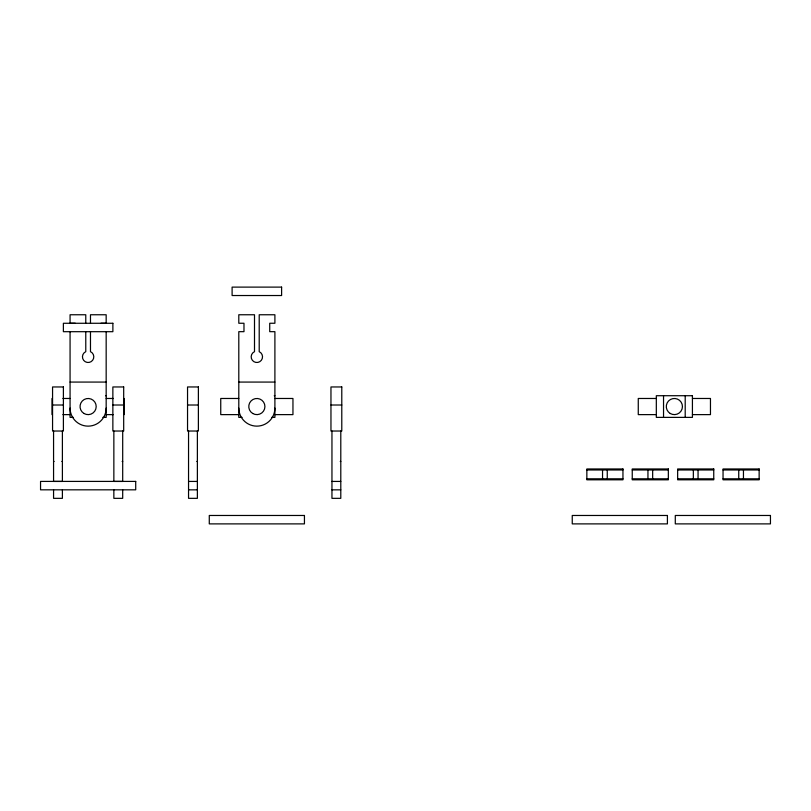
<?xml version="1.0" encoding="UTF-8"?>
<svg xmlns="http://www.w3.org/2000/svg" width="811" height="811" viewBox="0 0 811 811"><rect width="100%" height="100%" fill="white"/><g stroke="black" fill="none" stroke-linecap="round" stroke-linejoin="round"><path stroke-width="1.22" d="M75.251 323.254L70.07 323.254L70.07 314.759L85.773 314.759L85.773 323.254M101 323.254L106.17 323.254L106.17 314.759L90.477 314.759L90.477 323.254M70.07 382.072L106.17 382.072M238.799 382.072L274.899 382.072M105.521 395.717L106.17 395.717M274.25 395.717L274.899 395.717M62.852 398.475L70.07 398.475M106.17 398.475L113.388 398.475M238.799 398.475L220.744 398.475L220.744 414.624L238.799 414.624M274.899 398.475L292.953 398.475L292.953 414.624L274.899 414.624M656.322 398.475L638.267 398.475L638.267 414.624L656.322 414.624M692.422 398.475L710.466 398.475L710.466 414.624L692.422 414.624M52.563 405.013L63.4 405.013M112.861 405.013L123.688 405.013M187.544 405.013L198.381 405.013M330.959 405.013L341.786 405.013M62.852 414.624L70.07 414.624M106.17 414.624L113.388 414.624M73.385 417.381L70.07 417.381L70.07 331.669M102.855 417.381L106.17 417.381L106.17 331.669M242.114 417.381L238.799 417.381L238.799 331.669L243.979 331.669L243.979 323.254L238.799 323.254L238.799 314.759L254.502 314.759L254.502 351.66A5.677 5.677 0 0 0 252.393 360.337A5.677 5.677 0 0 0 261.314 360.337A5.677 5.677 0 0 0 259.206 351.66L259.206 314.759L274.899 314.759L274.899 323.254L269.728 323.254L269.728 331.669L274.899 331.669L274.899 417.381L271.584 417.381M53.567 461.439L54.114 461.439M61.849 461.439L62.396 461.439M122.137 461.439L122.694 461.439M196.83 461.439L197.377 461.439M340.235 461.439L340.792 461.439M586.85 469.974L622.939 469.974M632.245 469.974L668.345 469.974M677.651 469.974L713.741 469.974M723.047 469.974L759.137 469.974M586.85 478.804L622.939 478.804M632.245 478.804L668.345 478.804M677.651 478.804L713.741 478.804M723.047 478.804L759.137 478.804M188.547 481.43L197.377 481.43M331.952 481.43L340.792 481.43M188.547 489.844L197.377 489.844M331.952 489.844L340.792 489.844M743.454 469.974L743.454 478.804M738.74 469.974L738.74 478.804M698.058 469.974L698.058 478.804M693.344 469.974L693.344 478.804M685.204 395.717L685.204 417.381M663.54 395.717L663.54 417.381M652.662 469.974L652.662 478.804M647.948 469.974L647.948 478.804M607.257 469.974L607.257 478.804M602.543 469.974L602.543 478.804M340.792 431.026L340.792 498.339L331.952 498.339L331.952 431.026M197.377 431.026L197.377 498.339L188.547 498.339L188.547 431.026M124.225 398.475L124.225 414.624M122.694 431.026L122.694 481.43L113.854 481.43L113.854 431.026M122.694 489.844L122.694 498.339L113.854 498.339L113.854 489.844M90.477 331.669L90.477 351.66A5.677 5.677 0 0 1 92.586 360.337A5.677 5.677 0 0 1 83.665 360.337A5.677 5.677 0 0 1 85.773 351.66L85.773 331.669M62.396 431.026L62.396 481.43L53.567 481.43L53.567 431.026M62.396 489.844L62.396 498.339L53.567 498.339L53.567 489.844M52.016 398.475L52.016 414.624M274.899 408.085A18.055 18.055 0 0 1 256.854 426.14A18.055 18.055 0 0 1 238.799 408.085M106.17 408.085A18.055 18.055 0 0 1 88.125 426.14A18.055 18.055 0 0 1 70.07 408.085M281.61 287.114L232.108 287.114L232.108 295.528L281.61 295.528L281.61 287.114M112.881 323.275L63.38 323.275L63.38 331.689L112.881 331.689L112.881 323.275M63.4 386.959L52.563 386.959L52.563 431.026L63.4 431.026L63.4 386.959M123.688 386.959L112.861 386.959L112.861 431.026L123.688 431.026L123.688 386.959M198.381 386.959L187.544 386.959L187.544 431.026L198.381 431.026L198.381 386.959M341.786 386.959L330.959 386.959L330.959 431.026L341.786 431.026L341.786 386.959M692.422 395.717L656.322 395.717L656.322 417.381L692.422 417.381L692.422 395.717M622.949 468.971L586.85 468.971L586.85 479.808L622.949 479.808L622.949 468.971M668.345 468.971L632.245 468.971L632.245 479.808L668.345 479.808L668.345 468.971M713.751 468.971L677.651 468.971L677.651 479.808L713.751 479.808L713.751 468.971M759.147 468.971L723.047 468.971L723.047 479.808L759.147 479.808L759.147 468.971M135.711 481.41L40.55 481.41L40.55 489.824L135.711 489.824L135.711 481.41M304.439 515.472L209.279 515.472L209.279 523.886L304.439 523.886L304.439 515.472M667.412 515.472L572.252 515.472L572.252 523.886L667.412 523.886L667.412 515.472M770.45 515.472L675.289 515.472L675.289 523.886L770.45 523.886L770.45 515.472M670.241 413.488A8.069 8.069 0 0 0 682.436 406.656A8.069 8.069 0 0 0 670.423 399.509A8.069 8.069 0 0 0 670.241 413.488M252.718 413.488A8.069 8.069 0 0 0 264.923 406.656A8.069 8.069 0 0 0 252.91 399.509A8.069 8.069 0 0 0 252.718 413.488M83.989 413.488A8.069 8.069 0 0 0 96.195 406.656A8.069 8.069 0 0 0 84.182 399.509A8.069 8.069 0 0 0 83.989 413.488"/></g></svg>
